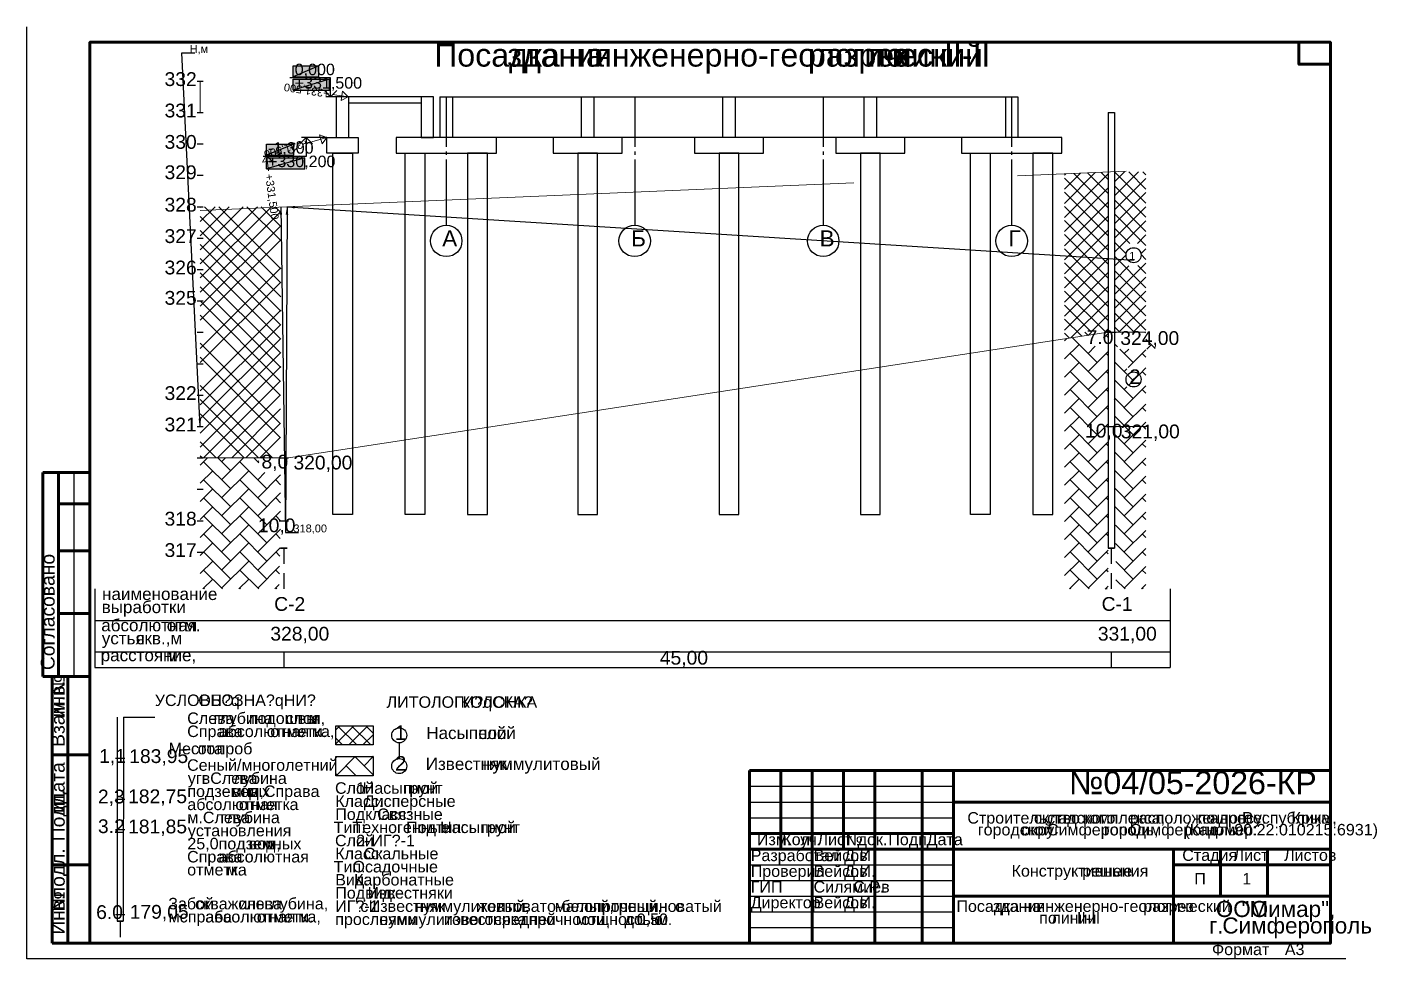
# Model space of a CAD drawing. Extents: x 8 to 21351, y 0 to 420.
# Drawn here: x 7750.4 to 8180.3, y 0.1 to 297 of the extents above; entities that cross this region are included whole.
import ezdxf

# ---------------------------------------------------------------- set-up
doc = ezdxf.new("R2010")
doc.units = 0
doc.linetypes.add('TEYPDFCAD_CENTER', pattern=[20, 12, -3, 2, -3])
for name, color, linetype in [('PDF_ВЫНОСКИ', 7, 'Continuous'), ('PDF_ОСИ', 7, 'Continuous'), ('PDF_ОТМЕТКИ', 7, 'Continuous'), ('TEY_REVIEW_AXIS', 7, 'Continuous'), ('TEY_REVIEW_LEADER', 7, 'Continuous')]:
    doc.layers.add(name, color=color, linetype=linetype)
doc.styles.add('TEYPDFCAD_TEXT', font='arial.ttf')
doc.dimstyles.new('TEYPDFCAD_SCALE_1', dxfattribs={"dimtxt": 2.5, "dimasz": 2.5, "dimexe": 1.25, "dimexo": 0.75, "dimtad": 1, "dimdsep": 46, "dimtxsty": 'Standard', "dimcen": 0.09, "dimadec": 0, "dimazin": 0, "dimtfac": 1, "dimtofl": 0, "dimtmove": 0, "dimatfit": 3, "dimfxl": 1, "dimarcsym": 0})

# ---------------------------------------------------------------- blocks, each defined once
blk = doc.blocks.new('TEY_AXIS')
at = {"layer": 'PDF_ОСИ', "linetype": 'TEYPDFCAD_CENTER', "lineweight": 9}
blk.add_line((0, 0), (1, 0), dxfattribs=at)
blk = doc.blocks.new('TEY_LEVEL')
at = {"layer": 'PDF_ОТМЕТКИ', "lineweight": 9}
blk.add_line((0, 0), (5, 0), dxfattribs=at)
blk.add_lwpolyline([(0, 0), (2, 1.5), (2, -1.5)], close=True, dxfattribs=at)
at = {"layer": 'PDF_ОТМЕТКИ', "style": 'TEYPDFCAD_TEXT'}
blk.add_text('+331,500', height=2.5, dxfattribs=at).set_placement((6, -1.25))

msp = doc.modelspace()

# ---------------------------------------------------------------- hatches: boundary and pattern name
at = {"true_color": 0xffffff}
h = msp.add_hatch(color=0, dxfattribs=at)
h.paths.add_polyline_path([(7835.14, 284.63), (7843.29, 284.63), (7835.14, 281.14)])
h.paths.add_polyline_path([(7843.29, 284.63), (7835.14, 281.14), (7843.29, 281.14)])
h = msp.add_hatch(color=0, dxfattribs=at)
h.paths.add_polyline_path([(7835.14, 280.33), (7846.68, 280.33), (7835.14, 276.82)])
h.paths.add_polyline_path([(7846.68, 280.33), (7835.14, 276.82), (7846.68, 276.82)])
h = msp.add_hatch(color=0, dxfattribs=at)
h.paths.add_polyline_path([(7826.66, 259.63), (7835.33, 259.63), (7826.66, 256.12)])
h.paths.add_polyline_path([(7835.33, 259.63), (7826.66, 256.12), (7835.33, 256.12)])
h = msp.add_hatch(color=0, dxfattribs=at)
h.paths.add_polyline_path([(7826.66, 255.33), (7838.91, 255.33), (7826.66, 251.82)])
h.paths.add_polyline_path([(7838.91, 255.33), (7826.66, 251.82), (7838.91, 251.82)])

# ---------------------------------------------------------------- linework, layer by layer
at = {"lineweight": 25}
for p, q in [((7804.56, 279.72), (7806.55, 279.72)), ((7804.56, 279.72), (7806.55, 279.72)), ((7852.67, 274.72), (7845.58, 274.72)), ((7883.89, 274.72), (7883.89, 258.78)), ((7943.9, 274.72), (7943.9, 258.78)), ((8003.9, 274.72), (8003.9, 258.78)), ((8063.91, 274.72), (8063.91, 258.78)), ((7804.56, 269.73), (7806.55, 269.73)), ((7804.56, 259.71), (7806.55, 259.71)), ((7804.56, 259.71), (7806.55, 259.71)), ((7883.89, 257.28), (7883.89, 256.29)), ((7883.89, 254.78), (7883.89, 238.84)), ((7943.9, 257.28), (7943.9, 256.29)), ((7943.9, 254.78), (7943.9, 238.84)), ((8003.9, 257.28), (8003.9, 256.29)), ((8003.9, 254.78), (8003.9, 238.84)), ((8063.91, 257.28), (8063.91, 256.29)), ((8063.91, 254.78), (8063.91, 238.84)), ((7804.56, 249.72), (7806.55, 249.72)), ((8080.78, 240.79), (8090.56, 250.57)), ((8080.78, 245.28), (8085.88, 250.38)), ((8080.78, 249.77), (8081.21, 250.19)), ((8080.78, 236.3), (8094.67, 250.19)), ((8094.67, 239.4), (8083.77, 250.3)), ((8094.67, 243.88), (8088.08, 250.49)), ((8094.67, 248.37), (8092.38, 250.66)), ((8096.68, 247.69), (8099.81, 250.85)), ((8096.68, 243.21), (8104.3, 250.85)), ((8106.67, 240.86), (8096.7, 250.85)), ((8106.67, 245.36), (8101.19, 250.85)), ((8106.67, 249.85), (8105.67, 250.85)), ((8094.67, 234.91), (8080.78, 248.79)), ((8080.78, 231.8), (8094.67, 245.7)), ((8096.68, 238.72), (8106.67, 248.73)), ((8106.67, 236.37), (8096.68, 246.38)), ((8094.67, 230.42), (8080.78, 244.31)), ((8080.78, 227.31), (8094.67, 241.22)), ((8096.68, 234.23), (8106.67, 244.22)), ((8106.67, 231.88), (8096.68, 241.89)), ((7804.56, 239.71), (7806.55, 239.71)), ((7804.56, 239.71), (7806.55, 239.71)), ((7805.55, 239.48), (7805.81, 239.71)), ((7805.55, 234.97), (7810.29, 239.71)), ((7805.55, 230.48), (7814.78, 239.71)), ((7805.55, 226), (7819.27, 239.71)), ((7831.21, 233.45), (7824.92, 239.71)), ((7831.21, 237.93), (7829.41, 239.71)), ((7883.89, 238.84), (7883.89, 233.83)), ((7943.9, 238.84), (7943.9, 233.83)), ((8003.9, 238.84), (8003.9, 233.83)), ((8063.91, 238.84), (8063.91, 233.83)), ((8094.67, 225.93), (8080.78, 239.82)), ((8080.78, 222.82), (8094.67, 236.73)), ((8096.68, 229.74), (8106.67, 239.73)), ((8106.67, 227.39), (8096.68, 237.41)), ((8094.67, 221.42), (8080.78, 235.33)), ((8080.78, 218.33), (8094.67, 232.22)), ((8096.68, 225.26), (8106.67, 235.25)), ((8101.53, 228.05), (8096.68, 232.9)), ((7804.56, 229.72), (7806.55, 229.72)), ((8094.67, 216.94), (8080.78, 230.84)), ((8100.38, 224.71), (8096.68, 228.41)), ((8103.96, 228.05), (8106.67, 230.76)), ((8094.67, 212.45), (8080.78, 226.36)), ((8096.68, 220.75), (8100.34, 224.43)), ((8105.1, 224.68), (8106.67, 226.27)), ((8106.67, 222.91), (8105.12, 224.45)), ((7804.56, 219.73), (7806.55, 219.73)), ((7804.56, 219.73), (7806.55, 219.73)), ((8094.67, 207.96), (8080.78, 221.85)), ((8096.68, 216.26), (8101.25, 220.85)), ((8106.67, 218.42), (8104.09, 221)), ((8094.67, 203.48), (8080.78, 217.36)), ((8080.78, 200.36), (8094.67, 214.27)), ((8096.66, 202.8), (8106.67, 212.79)), ((7804.56, 209.72), (7806.55, 209.72)), ((8106.67, 200.45), (8096.66, 210.46)), ((8086.24, 198.44), (8080.78, 203.9)), ((8102.92, 199.73), (8096.66, 205.97)), ((8102.58, 199.73), (8106.67, 203.81)), ((7804.56, 199.73), (7806.55, 199.73)), ((8088.28, 198.73), (8087.24, 199.75)), ((8093.12, 197.82), (8094.67, 199.35)), ((8093.4, 199.52), (8094.67, 200.79)), ((8094.67, 198.08), (8094.03, 198.71)), ((8098.94, 199.56), (8098.77, 199.73)), ((8100.62, 199.56), (8100.78, 199.73)), ((8106.37, 199.56), (8106.52, 199.73)), ((8080.78, 196.96), (8081.52, 197.7)), ((8080.78, 191.22), (8085.42, 195.86)), ((8088.28, 192.98), (8090.56, 195.26)), ((8088.28, 187.22), (8094.67, 193.61)), ((8097.67, 195.09), (8096.66, 196.09)), ((8096.66, 195.6), (8096.91, 195.86)), ((8102.65, 190.1), (8098.37, 194.37)), ((8099.79, 192.98), (8101.19, 194.37)), ((8101.06, 188.51), (8106.67, 194.12)), ((8109.67, 194.56), (8106.67, 197.57)), ((8106.94, 194.37), (8108.4, 195.86)), ((7804.56, 189.72), (7806.55, 189.72)), ((7804.56, 189.72), (7806.55, 189.72)), ((8080.78, 185.46), (8085.42, 190.1)), ((8094.67, 192.34), (8094.03, 192.98)), ((8100.62, 186.39), (8096.66, 190.33)), ((8096.66, 189.87), (8096.91, 190.1)), ((8106.67, 191.83), (8105.53, 192.98)), ((8091.15, 178.6), (8082.54, 187.22)), ((8088.28, 181.48), (8094.67, 187.85)), ((8094.67, 186.58), (8094.03, 187.22)), ((8099.79, 187.22), (8100.62, 188.07)), ((8102.65, 184.34), (8100.83, 186.18)), ((8101.19, 182.88), (8104.55, 186.27)), ((8104.59, 186.29), (8106.67, 188.36)), ((8106.67, 186.08), (8105.53, 187.22)), ((8080.78, 179.73), (8085.42, 184.34)), ((8091.15, 172.85), (8082.54, 181.48)), ((8088.28, 175.73), (8094.67, 182.12)), ((8094.67, 180.85), (8094.03, 181.48)), ((8102.65, 178.6), (8096.66, 184.59)), ((8096.66, 184.11), (8096.91, 184.34)), ((8099.79, 175.73), (8106.67, 182.63)), ((8099.79, 181.48), (8100.62, 182.31)), ((8106.67, 180.34), (8105.53, 181.48)), ((7804.56, 179.73), (7806.55, 179.73)), ((7804.56, 179.73), (7806.55, 179.73)), ((8080.78, 173.97), (8085.42, 178.6)), ((8088.28, 169.99), (8094.67, 176.36)), ((8102.65, 172.85), (8096.66, 178.84)), ((8096.66, 178.35), (8096.91, 178.6)), ((8099.79, 169.99), (8106.67, 176.87)), ((8080.78, 168.21), (8085.42, 172.85)), ((8091.15, 167.11), (8082.54, 175.73)), ((8094.67, 175.09), (8094.03, 175.73)), ((8102.65, 167.11), (8096.66, 173.1)), ((8096.66, 172.61), (8096.91, 172.85)), ((8106.67, 174.58), (8105.53, 175.73)), ((7804.56, 169.71), (7806.55, 169.71)), ((8088.28, 164.23), (8094.67, 170.6)), ((8094.67, 169.35), (8094.03, 169.99)), ((8099.79, 164.23), (8106.67, 171.13)), ((8106.67, 168.85), (8105.53, 169.99)), ((8080.78, 162.48), (8085.42, 167.11)), ((8088.28, 158.5), (8094.67, 164.87)), ((8094.67, 163.6), (8094.03, 164.23)), ((8102.65, 161.35), (8096.68, 167.32)), ((8096.7, 166.9), (8096.91, 167.11)), ((8099.79, 158.5), (8106.67, 165.38)), ((8106.67, 163.09), (8105.53, 164.23)), ((7805.55, 157.37), (7807.88, 159.72)), ((7812.39, 158.5), (7813.64, 159.72)), ((7824.2, 158.18), (7822.65, 159.72)), ((7825.13, 159.72), (7825.6, 160.19)), ((8080.78, 156.72), (8085.42, 161.35)), ((8088.28, 152.74), (8094.67, 159.11)), ((8102.65, 155.62), (8096.74, 161.52)), ((8096.74, 161.21), (8096.91, 161.35)), ((8099.79, 152.74), (8106.67, 159.64)), ((7805.55, 151.64), (7809.53, 155.62)), ((7815.27, 149.86), (7806.65, 158.5)), ((7823.9, 158.5), (7824.2, 158.79)), ((7823.9, 152.74), (7826.17, 155.02)), ((7831.18, 156.93), (7830.63, 157.48)), ((8080.78, 150.98), (8085.42, 155.62)), ((8094.67, 157.86), (8094.03, 158.5)), ((8102.65, 149.86), (8096.81, 155.72)), ((8096.81, 155.51), (8096.91, 155.62)), ((8106.67, 157.33), (8105.53, 158.5)), ((7815.27, 144.12), (7806.65, 152.74)), ((7831.18, 151.19), (7829.64, 152.74)), ((8091.15, 144.12), (8082.54, 152.74)), ((8088.28, 146.98), (8094.67, 153.37)), ((8094.67, 152.1), (8094.03, 152.74)), ((8099.79, 146.98), (8106.67, 153.88)), ((8106.67, 151.6), (8105.53, 152.74)), ((7804.56, 149.71), (7806.55, 149.71)), ((7804.56, 149.71), (7806.55, 149.71)), ((7805.55, 145.88), (7809.53, 149.86)), ((7815.27, 138.37), (7806.65, 146.98)), ((7826.76, 138.37), (7818.15, 146.98)), ((7831.18, 145.44), (7829.64, 146.98)), ((8080.78, 145.22), (8085.42, 149.86)), ((8091.15, 138.37), (8082.54, 146.98)), ((8088.28, 141.25), (8094.67, 147.62)), ((8094.67, 146.37), (8094.03, 146.98)), ((8102.65, 144.12), (8096.85, 149.92)), ((8096.85, 149.82), (8096.91, 149.86)), ((8099.79, 141.25), (8106.67, 148.15)), ((8106.67, 145.84), (8105.53, 146.98)), ((7805.55, 140.14), (7809.53, 144.12)), ((8080.78, 139.49), (8085.42, 144.12)), ((8088.28, 135.49), (8094.67, 141.88)), ((8102.65, 138.37), (8096.91, 144.1)), ((8099.79, 135.49), (8106.67, 142.39)), ((7804.56, 139.72), (7806.55, 139.72)), ((7804.56, 139.72), (7806.55, 139.72)), ((7805.55, 134.39), (7809.53, 138.37)), ((7815.27, 132.63), (7806.65, 141.25)), ((7831.18, 139.7), (7829.64, 141.25)), ((8080.78, 133.73), (8085.42, 138.37)), ((8091.15, 132.63), (8082.54, 141.25)), ((8094.67, 140.61), (8094.03, 141.25)), ((8102.65, 132.63), (8096.97, 138.3)), ((8106.67, 140.1), (8105.53, 141.25)), ((7815.27, 126.87), (7806.65, 135.49)), ((7831.06, 134.07), (7829.64, 135.49)), ((8091.15, 126.87), (8082.54, 135.49)), ((8088.28, 129.75), (8094.67, 136.12)), ((8094.67, 134.87), (8094.03, 135.49)), ((8099.79, 129.75), (8106.67, 136.63)), ((8106.67, 134.34), (8105.53, 135.49)), ((7804.56, 129.71), (7806.55, 129.71)), ((7804.56, 129.71), (7806.55, 129.71)), ((7805.55, 128.65), (7809.53, 132.63)), ((7815.27, 121.12), (7806.65, 129.75)), ((7830.93, 128.46), (7829.64, 129.75)), ((8080.78, 127.99), (8085.42, 132.63)), ((8091.15, 121.12), (8082.54, 129.75)), ((8088.28, 123.99), (8094.67, 130.37)), ((8094.67, 129.12), (8094.03, 129.75)), ((8102.65, 126.87), (8097.02, 132.5)), ((8099.79, 123.99), (8106.67, 130.89)), ((8106.67, 128.61), (8105.53, 129.75)), ((7805.55, 122.89), (7809.53, 126.87)), ((7823.9, 118.26), (7830.85, 125.22)), ((8080.78, 122.24), (8085.42, 126.87)), ((8102.65, 121.12), (8097.08, 126.7)), ((8099.79, 118.26), (8106.67, 125.14)), ((7806.36, 117.96), (7809.53, 121.12)), ((7817.85, 117.96), (7821.02, 121.12)), ((7824.18, 117.96), (7818.15, 123.99)), ((7830.8, 122.83), (7829.64, 123.99)), ((8082.31, 118), (8085.42, 121.12)), ((8088.57, 117.96), (8082.54, 123.99)), ((8088.28, 118.26), (8094.67, 124.63)), ((8094.67, 123.38), (8094.03, 123.99)), ((8095.66, 122.96), (8095.66, 117.96)), ((8100.06, 117.96), (8097.14, 120.88)), ((8106.67, 122.85), (8105.53, 123.99)), ((7806.93, 117.96), (7806.65, 118.26)), ((7818.44, 117.96), (7818.15, 118.26)), ((7829.36, 117.96), (7830.72, 119.34)), ((7829.94, 117.96), (7829.64, 118.26)), ((8082.77, 118), (8082.54, 118.26)), ((8093.69, 117.92), (8094.67, 118.87)), ((8094.37, 117.9), (8094.03, 118.26)), ((8105.25, 117.96), (8106.67, 119.4)), ((8105.82, 117.96), (8105.53, 118.26)), ((7832.2, 97.96), (7832.2, 92.96)), ((8095.66, 97.96), (8095.66, 92.96)), ((7848.73, 73.15), (7850, 74.42)), ((7848.73, 68.64), (7854.49, 74.42)), ((7855.4, 68.3), (7849.28, 74.42)), ((7852.86, 68.3), (7858.98, 74.42)), ((7859.89, 68.3), (7853.77, 74.42)), ((7860.59, 72.09), (7858.26, 74.42)), ((7850.91, 68.3), (7848.73, 70.48)), ((7857.35, 68.3), (7860.59, 71.54)), ((7868.92, 68.96), (7868.92, 63.94)), ((7848.73, 64.18), (7849.16, 64.6)), ((7848.8, 58.48), (7854.87, 64.56)), ((7849.11, 64.56), (7849.07, 64.6)), ((7860.59, 58.82), (7854.83, 64.6)), ((7857.73, 61.68), (7860.59, 64.56)), ((7860.59, 64.58), (7860.56, 64.6)), ((7855.19, 58.48), (7851.99, 61.68)), ((7849.11, 58.82), (7848.73, 59.2)), ((7854.53, 58.48), (7854.87, 58.82)), ((7860.29, 58.48), (7860.59, 58.8))]:
    msp.add_line(p, q, dxfattribs=at)
at = {"lineweight": 5}
for p, q in [((7805.55, 279.72), (7805.55, 269.73)), ((7845.9, 261.73), (7855.89, 261.73))]:
    msp.add_line(p, q, dxfattribs=at)
at = {"color": 0, "lineweight": 0, "true_color": 0xffffff}
for p, q in [((7835.14, 281.14), (7843.29, 281.14)), ((7826.66, 256.12), (7835.33, 256.12))]:
    msp.add_line(p, q, dxfattribs=at)
at = {"color": 7, "lineweight": 25}
for p, q in [((7845.09, 276.73), (7847.08, 274.72)), ((7847.08, 274.72), (7849.09, 276.73)), ((7839.31, 261.73), (7837.32, 259.71)), ((7845.9, 261.73), (7837.81, 261.73)), ((7841.32, 259.71), (7839.31, 261.73))]:
    msp.add_line(p, q, dxfattribs=at)
at = {"lineweight": 30}
for p, q in [((7885.9, 274.72), (7885.9, 261.73)), ((7926.9, 274.72), (7926.9, 261.73)), ((7930.9, 274.72), (7930.9, 261.73)), ((7971.9, 274.72), (7971.9, 261.73)), ((7975.9, 274.72), (7975.9, 261.73)), ((8016.9, 274.72), (8016.9, 261.73)), ((8020.9, 274.72), (8020.9, 261.73)), ((8061.92, 274.72), (8061.92, 261.73)), ((7845.9, 256.73), (7845.9, 261.73)), ((7845.9, 261.73), (7855.89, 261.73)), ((7855.89, 261.73), (7855.89, 256.73)), ((7855.89, 256.73), (7845.9, 256.73)), ((7830.7, 139.72), (7833.68, 139.72)), ((7831.18, 130.96), (7833.2, 130.96)), ((7833.2, 130.96), (7831.18, 130.96)), ((7832.18, 130.96), (7832.18, 125.96)), ((8094.67, 130.96), (8096.66, 130.96)), ((8096.66, 130.96), (8094.67, 130.96)), ((8095.66, 130.96), (8095.66, 125.96)), ((7832.2, 122.96), (7832.2, 117.96)), ((8095.66, 122.96), (8095.66, 117.96)), ((7778.59, 64.03), (7781.59, 64.03)), ((7778.59, 50.99), (7781.59, 50.99)), ((7778.59, 41.34), (7781.59, 41.34)), ((7778.59, 14.25), (7781.59, 14.25)), ((7779.07, 12.11), (7781.08, 12.11)), ((7781.08, 12.11), (7779.07, 12.11)), ((7780.09, 12.11), (7780.09, 7.11))]:
    msp.add_line(p, q, dxfattribs=at)
at = {"lineweight": 60}
for p, q in [((7760.4, 145.1), (7770.42, 145.1)), ((7760.4, 130.11), (7770.42, 130.11)), ((7758.41, 30.1), (7770.42, 30.1))]:
    msp.add_line(p, q, dxfattribs=at)
at = {"color": 0, "true_color": 0xffffff}
for points in [[(7835.14, 284.63), (7843.29, 284.63), (7835.14, 281.14)], [(7843.29, 284.63), (7835.14, 281.14), (7843.29, 281.14)], [(7835.14, 280.33), (7846.68, 280.33), (7835.14, 276.82)], [(7846.68, 280.33), (7835.14, 276.82), (7846.68, 276.82)], [(7826.66, 259.63), (7835.33, 259.63), (7826.66, 256.12)], [(7835.33, 259.63), (7826.66, 256.12), (7835.33, 256.12)], [(7826.66, 255.33), (7838.91, 255.33), (7826.66, 251.82)], [(7838.91, 255.33), (7826.66, 251.82), (7838.91, 251.82)]]:
    msp.add_lwpolyline(points, close=True, dxfattribs=at)
at = {"lineweight": 25}
msp.add_lwpolyline([(7848.73, 64.6), (7860.59, 64.6), (7860.59, 58.48), (7848.73, 58.48)], close=True, dxfattribs=at)
for centre, radius in [((7883.9, 228.84), 5.01), ((7943.91, 228.84), 5.01), ((8003.92, 228.84), 5.01), ((8063.92, 228.84), 5.01), ((8102.74, 224.27), 2.4), ((8102.74, 184.71), 2.4), ((7868.94, 71.36), 2.4), ((7868.94, 61.56), 2.4)]:
    msp.add_circle(centre, radius, dxfattribs=at)
at = {"layer": 'TEY_REVIEW_AXIS', "lineweight": 25}
for p, q in [((7750.41, 0.11), (7750.41, 296.97)), ((7805.55, 221.51), (7823.76, 239.71)), ((7805.55, 217.02), (7828.26, 239.71)), ((7805.55, 212.53), (7831.21, 238.19)), ((7831.21, 210.99), (7805.55, 236.64)), ((7831.21, 215.48), (7806.97, 239.71)), ((7831.21, 219.96), (7811.46, 239.71)), ((7805.55, 208.03), (7831.21, 233.68)), ((7831.21, 206.5), (7805.55, 232.16)), ((7805.55, 203.54), (7831.21, 229.19)), ((7831.21, 202.01), (7805.55, 227.67)), ((7831.21, 197.53), (7805.55, 223.18)), ((7805.55, 194.56), (7831.21, 220.22)), ((7831.21, 193.04), (7805.55, 218.67)), ((7805.55, 190.08), (7831.21, 215.73)), ((7831.21, 188.55), (7805.55, 214.19)), ((7831.18, 184.07), (7805.55, 209.7)), ((7805.55, 181.1), (7831.21, 206.73)), ((7831.18, 179.56), (7805.55, 205.21)), ((7805.55, 176.59), (7831.21, 202.25)), ((7805.55, 172.11), (7831.21, 197.76)), ((7831.18, 170.58), (7805.55, 196.24)), ((7805.55, 167.62), (7831.21, 193.27)), ((7831.18, 166.09), (7805.55, 191.75)), ((7805.55, 163.13), (7831.21, 188.79)), ((7828.58, 159.72), (7805.55, 182.75)), ((7806.63, 159.72), (7831.18, 184.28)), ((7824.09, 159.72), (7805.55, 178.27)), ((7811.12, 159.72), (7831.18, 179.79)), ((7815.61, 159.72), (7831.18, 175.3)), ((7765.42, 90.11), (7765.42, 155.11)), ((8114.44, 117.96), (8114.44, 92.96)), ((7980.41, 55.12), (8045.41, 55.12)), ((7980.41, 50.1), (8045.41, 50.1)), ((7980.41, 45.11), (8045.41, 45.11)), ((7980.41, 30.1), (8045.41, 30.1)), ((7980.41, 25.1), (8045.41, 25.1)), ((7980.41, 20.11), (8045.41, 20.11)), ((7980.41, 15.11), (8045.41, 15.11)), ((7980.41, 10.12), (8045.41, 10.12)), ((8170.36, 0.11), (7750.41, 0.11))]:
    msp.add_line(p, q, dxfattribs=at)
at = {"layer": 'TEY_REVIEW_AXIS', "lineweight": 30}
for p, q in [((7879.89, 274.72), (7848.9, 274.72)), ((7875.89, 272.73), (7852.9, 272.73)), ((7881.9, 274.72), (8065.92, 274.72)), ((8094.67, 269.73), (8094.67, 130.96)), ((8096.68, 269.73), (8096.66, 130.96)), ((8065.92, 261.73), (7881.9, 261.73)), ((7779.09, 77.13), (7779.07, 12.11)), ((7781.1, 77.13), (7781.08, 12.11))]:
    msp.add_line(p, q, dxfattribs=at)
at = {"layer": 'TEY_REVIEW_AXIS', "lineweight": 5}
for p, q in [((7833.68, 159.72), (8094.67, 199.73)), ((7830.7, 159.72), (7805.55, 159.72))]:
    msp.add_line(p, q, dxfattribs=at)
at = {"layer": 'TEY_REVIEW_AXIS', "lineweight": 60}
for p, q in [((7755.41, 90.11), (7755.41, 155.11)), ((7760.4, 90.11), (7760.4, 155.11)), ((7770.42, 5.1), (7770.42, 155.11)), ((7758.41, 90.11), (7758.41, 5.1)), ((7763.41, 5.1), (7763.41, 90.11)), ((7980.41, 60.11), (8165.41, 60.11)), ((7980.41, 5.1), (7980.41, 60.11)), ((7990.4, 60.11), (7990.4, 35.12)), ((8000.41, 60.11), (8000.41, 5.1)), ((8010.4, 60.11), (8010.4, 35.12)), ((8020.41, 60.11), (8020.41, 5.1)), ((8035.4, 60.11), (8035.4, 5.1)), ((8045.41, 5.1), (8045.41, 60.11)), ((8165.41, 5.1), (8165.41, 60.11)), ((8045.41, 50.1), (8165.41, 50.1)), ((7980.41, 40.11), (8045.41, 40.11)), ((7980.41, 35.12), (8165.41, 35.12)), ((8115.41, 35.12), (8115.41, 5.1)), ((8115.41, 30.1), (8165.41, 30.1)), ((8045.41, 20.11), (8165.41, 20.11)), ((7980.41, 5.1), (8165.41, 5.1))]:
    msp.add_line(p, q, dxfattribs=at)
at = {"layer": 'TEY_REVIEW_AXIS', "color": 7, "lineweight": 25}
for p, q in [((7772, 117.96), (7772, 92.96)), ((7772, 107.97), (8114.44, 107.97)), ((7772, 97.96), (8114.44, 97.96)), ((7772, 92.96), (8114.44, 92.96))]:
    msp.add_line(p, q, dxfattribs=at)
at = {"layer": 'TEY_REVIEW_AXIS', "lineweight": 60}
msp.add_lwpolyline([(7770.42, 5.1), (8165.41, 5.1), (8165.41, 292.1), (7770.42, 292.1)], close=True, dxfattribs=at)
at = {"layer": 'TEY_REVIEW_AXIS', "lineweight": 30}
for points in [[(7899.89, 256.73), (7899.89, 261.73), (7867.95, 261.73), (7867.95, 256.73)], [(7939.9, 256.73), (7939.9, 261.73), (7917.9, 261.73), (7917.9, 256.73)], [(7984.9, 256.73), (7984.9, 261.73), (7962.9, 261.73), (7962.9, 256.73)], [(8029.9, 256.73), (8029.9, 261.73), (8007.91, 261.73), (8007.91, 256.73)], [(8047.95, 256.73), (8079.91, 256.73), (8079.91, 261.73), (8047.95, 261.73)], [(7847.74, 141.71), (7847.74, 256.73), (7854.04, 256.73), (7854.04, 141.71)], [(7870.79, 141.71), (7870.79, 256.73), (7877.1, 256.73), (7877.1, 141.71)], [(7896.99, 141.71), (7896.99, 256.73), (7890.71, 256.73), (7890.71, 141.71)], [(7932.04, 141.71), (7932.04, 256.73), (7925.76, 256.73), (7925.76, 141.71)], [(7977.04, 141.71), (7977.04, 256.73), (7970.76, 256.73), (7970.76, 141.71)], [(8022.04, 141.71), (8022.04, 256.73), (8015.76, 256.73), (8015.76, 141.71)], [(8050.79, 141.71), (8050.79, 256.73), (8057.1, 256.73), (8057.1, 141.71)], [(8077.01, 141.71), (8077.01, 256.73), (8070.71, 256.73), (8070.71, 141.71)]]:
    msp.add_lwpolyline(points, close=True, dxfattribs=at)
at = {"layer": 'TEY_REVIEW_LEADER', "color": 7, "lineweight": 25}
for p, q in [((7847.08, 280.73), (7834.15, 280.73)), ((7839.31, 261.73), (7839.31, 255.71)), ((7839.31, 255.71), (7825.66, 255.71))]:
    msp.add_line(p, q, dxfattribs=at)
at = {"layer": 'TEY_REVIEW_LEADER', "lineweight": 25}
for p, q in [((7847.08, 274.72), (7847.08, 280.73)), ((7831.21, 228.96), (7820.43, 239.71)), ((8080.78, 213.85), (8094.67, 227.73)), ((8106.67, 213.91), (8096.68, 223.92)), ((8080.78, 209.36), (8094.67, 223.24)), ((8096.66, 211.77), (8106.67, 221.78)), ((8106.67, 209.42), (8096.68, 219.43)), ((8080.78, 204.87), (8094.67, 218.76)), ((8096.66, 207.29), (8106.67, 217.3)), ((8106.67, 204.94), (8096.68, 214.95)), ((8094.03, 199.62), (8080.78, 212.87)), ((8089.4, 199.75), (8080.78, 208.39)), ((8082.79, 197.91), (8094.67, 209.78)), ((8098.08, 199.73), (8106.67, 208.3)), ((8089.14, 199.75), (8094.67, 205.27)), ((8082.35, 197.82), (8080.78, 199.41)), ((8091.15, 190.1), (8083.28, 197.97)), ((8088.32, 198.75), (8089.31, 199.75)), ((8098.41, 199.73), (8096.66, 201.49)), ((8091.15, 184.34), (8082.54, 192.98)), ((7819.61, 159.72), (7805.55, 173.78)), ((7820.09, 159.72), (7831.18, 170.81)), ((8091.15, 161.35), (8082.54, 169.99)), ((7810.63, 159.72), (7805.55, 164.8)), ((7824.58, 159.72), (7831.18, 166.33)), ((8091.15, 155.62), (8082.54, 164.23)), ((7804.56, 159.72), (7806.55, 159.72)), ((7804.56, 159.72), (7806.55, 159.72)), ((7806.14, 159.72), (7805.55, 160.32)), ((7815.27, 155.62), (7811.16, 159.72)), ((7812.39, 152.74), (7819.37, 159.72)), ((7830.63, 159.49), (7830.87, 159.72)), ((7812.39, 146.98), (7821.02, 155.62)), ((7826.76, 149.86), (7818.15, 158.5)), ((8091.15, 149.86), (8082.54, 158.5)), ((7826.76, 144.12), (7818.15, 152.74)), ((7823.9, 146.98), (7831.18, 154.28)), ((7812.39, 141.25), (7821.02, 149.86)), ((7823.9, 141.25), (7831.18, 148.55)), ((7812.39, 135.49), (7821.02, 144.12)), ((7823.9, 135.49), (7831.18, 142.79)), ((7812.39, 129.75), (7821.02, 138.37)), ((7826.76, 132.63), (7818.15, 141.25)), ((7826.76, 126.87), (7818.15, 135.49)), ((7823.9, 129.75), (7831.12, 136.97)), ((7812.39, 123.99), (7821.02, 132.63)), ((7826.76, 121.12), (7818.15, 129.75)), ((7823.9, 123.99), (7830.99, 131.09)), ((7812.39, 118.26), (7821.02, 126.87)), ((7812.69, 117.96), (7806.65, 123.99))]:
    msp.add_line(p, q, dxfattribs=at)
at = {"layer": 'TEY_REVIEW_LEADER', "color": 0, "lineweight": 0, "true_color": 0xffffff}
for p, q in [((7835.14, 276.82), (7846.68, 276.82)), ((7826.66, 251.82), (7838.91, 251.82))]:
    msp.add_line(p, q, dxfattribs=at)
at = {"layer": 'TEY_REVIEW_LEADER', "lineweight": 30}
for p, q in [((7881.9, 274.72), (7881.9, 261.73)), ((8065.92, 274.72), (8065.92, 261.73)), ((8094.67, 269.73), (8096.68, 269.73)), ((8094.16, 199.73), (8097.17, 199.73)), ((8094.16, 169.71), (8097.17, 169.71)), ((7830.7, 159.72), (7833.68, 159.72)), ((7781.1, 77.13), (7791.14, 77.13))]:
    msp.add_line(p, q, dxfattribs=at)
at = {"layer": 'TEY_REVIEW_LEADER', "lineweight": 5}
for p, q in [((8096.66, 199.73), (8106.67, 199.73)), ((8097.17, 169.71), (8107.18, 169.71))]:
    msp.add_line(p, q, dxfattribs=at)
at = {"layer": 'TEY_REVIEW_LEADER', "lineweight": 60}
for p, q in [((7770.42, 155.11), (7755.41, 155.11)), ((7760.4, 110.11), (7770.42, 110.11)), ((7755.41, 90.11), (7770.42, 90.11)), ((7758.41, 65.11), (7770.42, 65.11)), ((8130.4, 35.12), (8130.4, 20.11)), ((8145.4, 35.12), (8145.4, 20.11)), ((7758.41, 5.1), (7770.42, 5.1))]:
    msp.add_line(p, q, dxfattribs=at)
msp.add_lwpolyline([(8165.41, 285.09), (8165.41, 292.1), (8155.39, 292.1), (8155.39, 285.09)], close=True, dxfattribs=at)
at = {"layer": 'TEY_REVIEW_LEADER', "lineweight": 30}
for points in [[(7852.9, 261.73), (7852.9, 274.72), (7848.9, 274.72), (7848.9, 261.73)], [(7879.89, 261.73), (7879.89, 274.72), (7875.89, 274.72), (7875.89, 261.73)]]:
    msp.add_lwpolyline(points, close=True, dxfattribs=at)
at = {"layer": 'TEY_REVIEW_LEADER', "lineweight": 25}
msp.add_lwpolyline([(7848.73, 74.42), (7860.59, 74.42), (7860.59, 68.3), (7848.73, 68.3)], close=True, dxfattribs=at)

# ---------------------------------------------------------------- block references
at = {"layer": 'PDF_ОСИ', "xscale": 301.3185719082452, "rotation": 2.419638642193923}
msp.add_blockref('TEY_AXIS', (7805.6, 238.55), dxfattribs=at)
at = {"layer": 'PDF_ОТМЕТКИ'}
for p, rotation in [((7852.67, 274.72), 171.3020394474808), ((7845.9, 261.73), -164.7667959179859), ((7826.66, 256.12), -82.36342778451098)]:
    msp.add_blockref('TEY_LEVEL', p, dxfattribs=dict(at, rotation=rotation))

# ---------------------------------------------------------------- texts
at = {"color": 7, "style": 'TEYPDFCAD_TEXT'}
for s, height, p in [('331', 4.392, (7794.21, 268.16)), ('330', 4.392, (7794.21, 258.17)), ('329', 4.392, (7794.21, 248.5)), ('А', 5.12, (7882.62, 227.08)), ('Б', 5.12, (7942.78, 227.08)), ('В', 5.12, (8002.78, 227.08)), ('2', 4.65, (8101.36, 183.26)), ('318', 4.392, (7794.21, 138.15)), ('317', 4.392, (7794.21, 128.16)), ('С-2', 4.392, (7829.11, 111)), ('абсолютная', 3.881, (7774.06, 104.48)), ('отм.', 3.881, (7794.9, 104.48)), ('устья', 3.881, (7774.23, 100.33)), ('скв.,м', 3.881, (7785.1, 100.33)), ('328,00', 4.392, (7827.9, 101.52)), ('м', 3.88, (7794.71, 94.95)), ('ОБОЗНА\x83qНИ\x8b', 3.6618, (7804.97, 80.69)), ('КОЛОНКА', 3.662, (7888.49, 80.12)), ('Слева', 3.662, (7801.42, 74.97)), ('глубина', 3.662, (7809.79, 74.97)), ('подошвы', 3.662, (7821.02, 74.97)), ('слоя,', 3.662, (7832.75, 74.97)), ('м', 3.66, (7840.19, 74.97)), ('Справа', 3.662, (7801.42, 70.8)), ('абсолютная', 3.662, (7811.44, 70.8)), ('отметка,', 3.662, (7827.88, 70.8)), ('1', 4.66, (7867.53, 69.91)), ('Насыпной', 3.884, (7877.54, 70.17)), ('слой', 3.884, (7894.12, 70.17)), ('Место', 3.662, (7795.52, 65.3)), ('проб', 3.662, (7810.79, 65.3)), ('183,95', 4.392, (7782.97, 62.53)), ('ота', 3.662, (7804.75, 65.3)), ('2', 4.66, (7867.57, 60.09)), ('нуммулитовый', 3.8841, (7895.64, 60.3)), ('Сеный/многолетний', 3.6618, (7801.38, 60.05)), ('Известняк', 3.884, (7877.37, 60.3)), ('№04/05-2026-КР', 7.3201, (8082.18, 52.6)), ('угвСлева', 3.662, (7801.61, 55.88)), ('глубина', 3.662, (7814.27, 55.88)), ('Слой', 3.662, (7848.48, 52.73)), ('1', 3.66, (7855.21, 52.73)), ('Насыпной', 3.662, (7857.29, 52.73)), ('2,3', 4.392, (7773, 49.66)), ('182,75', 4.392, (7782.61, 49.74)), ('подземных', 3.662, (7801.47, 51.71)), ('вод', 3.662, (7815.61, 51.71)), ('м,Справа', 3.662, (7820.9, 51.71)), ('Класс:', 3.662, (7848.56, 48.56)), ('Дисперсные', 3.662, (7857.64, 48.56)), ('грунт', 3.662, (7870.3, 52.73)), ('абсолютная', 3.662, (7801.45, 47.54)), ('отметка', 3.662, (7817.89, 47.54)), ('Подкласс:', 3.662, (7848.56, 44.39)), ('Связные', 3.662, (7861.92, 44.39)), ('3.2', 4.392, (7773, 40.2)), ('181,85', 4.392, (7782.61, 40.13)), ('м.Слева', 3.662, (7801.47, 43.37)), ('глубина', 3.662, (7812.04, 43.37)), ('Тип:', 3.662, (7848.03, 40.22)), ('Техногенные', 3.6618, (7854.04, 40.22)), ('Подтип:', 3.662, (7871.12, 40.22)), ('Насыпной', 3.662, (7881.95, 40.22)), ('грунт', 3.662, (7894.96, 40.22)), ('городской', 3.658, (8053.14, 39.48)), ('складского', 3.658, (8071.02, 43.24)), ('Симферополь,', 3.6583, (8075.17, 39.48)), ('комплекса,', 3.658, (8086.54, 43.24)), ('Симферополь', 3.6583, (8101.5, 39.48)), ('расположенного', 3.6583, (8101.53, 43.24)), ('(Кад.', 3.658, (8118.95, 39.48)), ('по', 3.658, (8123.12, 43.24)), ('адресу:', 3.658, (8126.99, 43.24)), ('90:22:010215:6931)', 3.6583, (8134.82, 39.48)), ('Республика', 3.658, (8137.32, 43.24)), ('установления', 3.6618, (7801.61, 39.2)), ('25,0подземных', 3.6618, (7801.47, 35.03)), ('Слой', 3.662, (7848.48, 36.03)), ('2', 3.66, (7855.21, 36.03)), ('ИГ\x89-1', 3.662, (7860.09, 36.03)), ('уч.', 3.658, (7996.64, 36.36)), ('Лист', 3.658, (8002.11, 36.36)), ('док.', 3.658, (8014.89, 36.36)), ('Подп.', 3.658, (8024.65, 36.36)), ('округ', 3.658, (8067.02, 39.48)), ('город', 3.658, (8093.34, 39.48)), ('номер:', 3.658, (8125.96, 39.48)), ('Справа', 3.662, (7801.38, 30.86)), ('абсолютная', 3.662, (7811.39, 30.86)), ('вод', 3.662, (7820.96, 35.03)), ('м,', 3.662, (7826.26, 35.03)), ('Класс:', 3.662, (7848.56, 31.86)), ('Скальные', 3.662, (7857.64, 31.86)), ('-', 3.66, (7857.82, 36.03)), ('Разработал', 3.658, (7980.85, 31.28)), ('Вейсов', 3.658, (8000.86, 31.28)), ('Д.И', 3.658, (8010.62, 31.28)), ('Стадия', 3.658, (8118.25, 31.37)), ('Лист', 3.658, (8134.59, 31.37)), ('Тип:', 3.662, (7848.03, 27.69)), ('Осадочные', 3.662, (7854.04, 27.69)), ('Вейсов', 3.658, (8000.86, 26.27)), ('отметка', 3.662, (7801.42, 26.71)), ('м.', 3.662, (7813.9, 26.71)), ('Вид:', 3.662, (7848.56, 23.52)), ('Карбонатные', 3.6618, (7854.56, 23.52)), ('Проверил', 3.658, (7980.85, 26.27)), ('Д.И.', 3.658, (8010.62, 26.27)), ('Конструктивные', 3.6583, (8063.91, 26.35)), ('решения', 3.658, (8086.37, 26.35)), ('П', 3.66, (8122.1, 23.85)), ('Подвид:', 3.662, (7848.56, 19.33)), ('Известняки', 3.662, (7858.85, 19.33)), ('ГИП', 3.658, (7980.85, 21.27)), ('Силямиев', 3.658, (8000.86, 21.27)), ('С.Р.', 3.658, (8013.48, 21.27)), ('Забой', 3.662, (7795.39, 15.92)), ('скважины:', 3.662, (7803.94, 15.92)), ('слева', 3.662, (7817.66, 15.92)), ('глубина,', 3.662, (7826.03, 15.92)), ('ИГ\x89-1', 3.662, (7848.56, 15.11)), ('ċ', 3.66, (7856.54, 15.11)), ('Известняк', 3.662, (7859.21, 15.11)), ('нуммулитовый,', 3.6618, (7873.7, 15.11)), ('желтовато-белый,', 3.6618, (7893.65, 15.11)), ('малопрочный,', 3.6618, (7918.45, 15.11)), ('трещиноватый', 3.6618, (7936.47, 15.11)), ('с', 3.66, (7956.81, 15.11)), ('Директор', 3.658, (7980.85, 16.28)), ('Д.И.', 3.658, (8010.62, 16.28)), ('здания', 3.658, (8057.97, 15.11)), ('на', 3.658, (8067.68, 15.11)), ('инженерно-геологический', 3.6583, (8071.77, 15.11)), ('разрез', 3.658, (8105.84, 15.11)), ('"Мимар",', 5.122, (8137.09, 13.48)), ('мсправа', 3.662, (7795.52, 11.75)), ('абсолютная', 3.662, (7807.14, 11.75)), ('отметка,', 3.662, (7823.58, 11.75)), ('м.', 3.662, (7836.77, 11.75)), ('прослоями', 3.662, (7848.56, 10.94)), ('нуммулитового', 3.6618, (7862.61, 10.94)), ('известняка', 3.662, (7883.1, 10.94)), ('средней', 3.662, (7899.06, 10.94)), ('прочности,', 3.662, (7910.07, 10.94)), ('мощностью', 3.662, (7925.2, 10.94)), ('до', 3.662, (7940.68, 10.94)), ('0,50', 3.662, (7944.54, 10.94)), ('м.', 3.662, (7950.91, 10.94)), ('по', 3.658, (8072.7, 11.37)), ('линии', 3.658, (8076.57, 11.37)), ('II-II', 3.658, (8084.73, 11.37)), ('Симферополь', 5.1223, (8131.01, 8.23)), ('г.', 5.122, (8126.76, 8.23)), ('Формат', 3.658, (8127.71, 1.35))]:
    msp.add_text(s, height=height, dxfattribs=at).set_placement(p)
for s, height, p in [('№', 4.39, (7762.41, 84.12)), ('инв.', 4.392, (7762.41, 77.04)), ('Взам.', 4.392, (7762.41, 67.67)), ('дата', 4.392, (7762.41, 49.57)), ('Подп.', 4.392, (7762.41, 37.63)), ('и', 4.39, (7762.41, 46.64)), ('подл.', 4.392, (7762.41, 19.77)), ('№', 4.39, (7762.41, 15.15))]:
    msp.add_text(s, height=height, rotation=90, dxfattribs=at).set_placement(p)
at = {"layer": 'PDF_ВЫНОСКИ', "style": 'TEYPDFCAD_TEXT'}
for s, p in [('Н,м', (7802.19, 288.73)), ('1', (8101.33, 222.8)), ('318,00', (7835.25, 136)), ('318,00', (7835.25, 136))]:
    msp.add_text(s, height=2.5, dxfattribs=at).set_placement(p)
at = {"layer": 'TEY_REVIEW_LEADER', "color": 7, "style": 'TEYPDFCAD_TEXT'}
for s, height, p in [('Посадка', 7.32, (7880.08, 284.35)), ('здания', 7.32, (7903.33, 284.35)), ('на', 7.32, (7922.76, 284.35)), ('инженерно-геологический', 7.3201, (7930.93, 284.35)), ('разрез', 7.32, (7999.08, 284.35)), ('по', 7.32, (8018.33, 284.35)), ('линии', 7.32, (8026.07, 284.35)), ('II-II', 7.32, (8042.39, 284.35)), ('0,000', 3.658, (7835.65, 281.62)), ('332', 4.392, (7794.21, 278.17)), ('+331,500', 3.658, (7835.65, 277.33)), ('-1,300', 3.658, (7827.16, 256.62)), ('+330,200', 3.658, (7827.16, 252.33)), ('328', 4.392, (7794.21, 238.17)), ('327', 4.392, (7794.21, 228.16)), ('Г', 5.12, (8062.9, 227.08)), ('326', 4.392, (7794.21, 218.16)), ('325', 4.392, (7794.21, 208.49)), ('7.0', 4.392, (8087.81, 196)), ('324,00', 4.392, (8098.52, 195.69)), ('322', 4.392, (7794.21, 178.16)), ('321', 4.392, (7794.21, 168.15)), ('10,0', 4.392, (8087.28, 166.18)), ('321,00', 4.392, (8098.69, 165.95)), ('8,0', 4.392, (7825.07, 156.34)), ('320,00', 4.392, (7835.25, 156.04)), ('10,0', 4.392, (7823.95, 136.04)), ('наименование', 3.8806, (7774.31, 114.45)), ('выработки', 3.881, (7774.2, 110.28)), ('С-1', 4.392, (8092.57, 111)), ('331,00', 4.392, (8091.37, 101.52)), ('расстояние,', 3.8806, (7773.87, 94.95)), ('45,00', 4.392, (7951.9, 93.87)), ('УСЛОВН\x87q', 3.662, (7791.1, 80.69)), ('ЛИТОЛОГИ\x83qСКА\x8b', 3.6618, (7864.92, 80.12)), ('м.', 3.662, (7841.07, 70.8)), ('1,1', 4.392, (7773.36, 62.57)), ('Строительство', 3.6583, (8049.82, 43.24)), ('Крым,', 3.658, (8153.02, 43.24)), ('Изм.', 3.658, (7982.82, 36.36)), ('Кол.', 3.658, (7990.91, 36.36)), ('№', 3.66, (8011.04, 36.36)), ('Дата', 3.658, (8036.88, 36.36)), ('Листов', 3.658, (8150.67, 31.37)), ('1', 3.66, (8137.36, 23.85)), ('6.0', 4.392, (7772.43, 12.85)), ('179,05', 4.392, (7783.12, 12.93)), ('Вейсов', 3.658, (8000.86, 16.28)), ('Посадка', 3.658, (8046.34, 15.11)), ('ООО', 5.122, (8128.92, 13.48)), ('A3', 3.658, (8150.91, 1.35))]:
    msp.add_text(s, height=height, dxfattribs=at).set_placement(p)
for s, height, p in [('Согласовано', 4.3921, (7759.2, 92.12)), ('Инв.', 4.392, (7762.41, 7.85))]:
    msp.add_text(s, height=height, rotation=90, dxfattribs=at).set_placement(p)

# ---------------------------------------------------------------- leaders
at = {"layer": 'PDF_ВЫНОСКИ', "lineweight": 9, "annotation_type": 0, "has_hookline": 1, "hookline_direction": 0}
for points in [[(7805.55, 169.71), (7799.69, 288.73), (7802.19, 288.73)], [(7831.21, 239.71), (7832.75, 136), (7835.25, 136)], [(7833.2, 239.71), (7832.75, 136), (7835.25, 136)], [(7833.2, 239.71), (8101.33, 222.8)]]:
    msp.add_leader(points, dimstyle='TEYPDFCAD_SCALE_1', dxfattribs=at)

doc.saveas('drawing.dxf')
